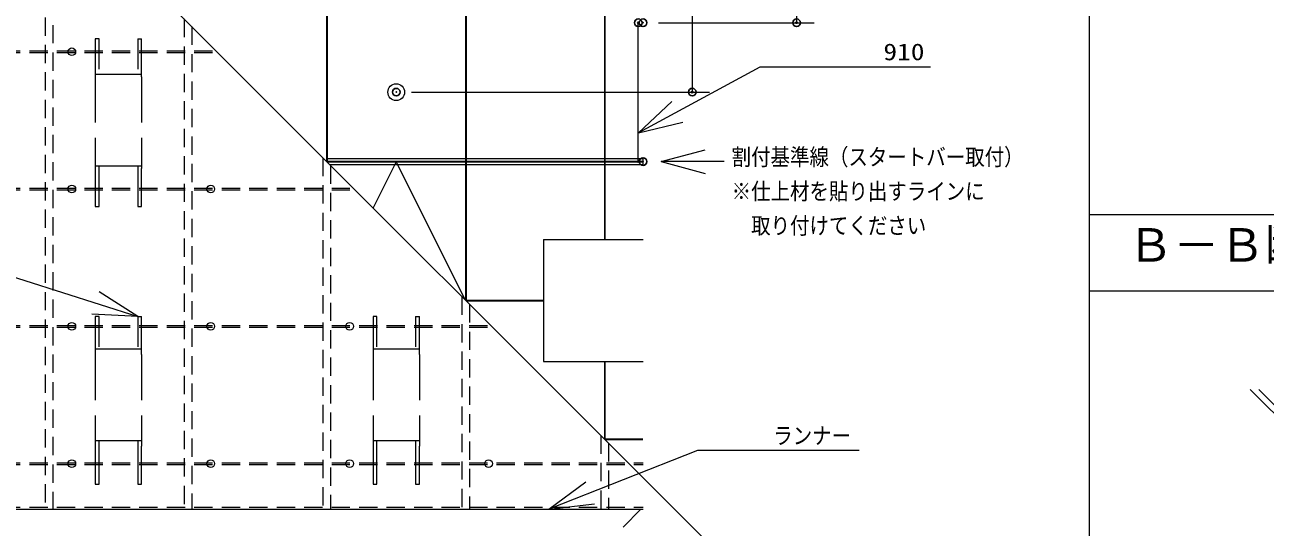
# Model space of a CAD drawing. Units: millimetres, scale not verified. Extents: x -869 to 897, y -284 to 297.
# Drawn here: x -765.4 to -602.9, y 98 to 163.8 of the extents above; entities that cross this region are included whole.
import ezdxf
from ezdxf.enums import TextEntityAlignment as Align

# ---------------------------------------------------------------- set-up
doc = ezdxf.new("R2010")
doc.units = ezdxf.units.MM
doc.header["$LTSCALE"] = 2
doc.header["$PDMODE"] = 32
doc.header["$PDSIZE"] = 1
for name, pattern in [('DASHED1', [1.8, 1.2, -0.6]), ('DASHED3', [4, 3, -1]), ('USER1', [50.8, 31.75, -6.35, 6.35, -6.35])]:
    doc.linetypes.add(name, pattern=pattern)
doc.layers.add('0-0_0', color=7, linetype='Continuous', lineweight=18)
doc.layers.add('1-D_S_図枠', color=7, linetype='Continuous', lineweight=18)
doc.layers.add('0-6_DEFPOINTS', color=7, linetype='Continuous')
doc.layers.add('1-A_S_躯体', color=7, linetype='Continuous')
doc.styles.add('ＭＳ ゴシック', font='')
doc.styles.get('ＭＳ ゴシック').set_extended_font_data('MS Gothic')

# ---------------------------------------------------------------- blocks, each defined once
blk = doc.blocks.new('_DOTSMALL')
at = {"layer": '0-0_0'}
blk.add_line((0.062, 0), (-0.062, 0), dxfattribs=at)
blk.add_circle((0, 0), 0.0625, dxfattribs=at)
blk = doc.blocks.new('D8')
at = {"layer": '0-0_0'}
for p, q in [((6382.732, 1486.03), (6421.789, 1486.03)), ((6419.503, 1486.03), (6419.503, 1449.63)), ((6382.732, 1449.63), (6421.789, 1449.63))]:
    blk.add_line(p, q, dxfattribs=at)
at = {"layer": '0-6_DEFPOINTS'}
for p in [(6380.732, 1486.03), (6380.732, 1449.63), (6419.503, 1449.63)]:
    blk.add_point(p, dxfattribs=at)
at = {"layer": '0-0_0', "xscale": 1.856, "yscale": 1.856}
for p, rotation in [((6419.503, 1486.03), 90), ((6419.503, 1449.63), 270)]:
    blk.add_blockref('_DOTSMALL', p, dxfattribs=dict(at, rotation=rotation))
at = {"layer": '0-0_0', "style": 'ＭＳ ゴシック'}
blk.add_text('1820', height=2.199, rotation=90, dxfattribs=at).set_placement((6418.503, 1464.83), align=Align.BOTTOM_LEFT)
blk = doc.blocks.new('D9')
at = {"layer": '0-0_0'}
blk.add_line((6412.441, 1440.53), (6412.441, 1458.73), dxfattribs=at)
at = {"layer": '0-6_DEFPOINTS'}
for p in [(6412.441, 1458.73), (6413.072, 1458.73), (6413.072, 1440.53)]:
    blk.add_point(p, dxfattribs=at)
at = {"layer": '0-0_0', "xscale": 1.856, "yscale": 1.856}
for p, rotation in [((6412.441, 1458.73), 90), ((6412.441, 1440.53), 270)]:
    blk.add_blockref('_DOTSMALL', p, dxfattribs=dict(at, rotation=rotation))
blk = doc.blocks.new('D28')
at = {"layer": '0-0_0'}
for p, q in [((6415.072, 1476.93), (6435.468, 1476.93)), ((6433.182, 1476.93), (6433.182, 1458.73)), ((6415.072, 1458.73), (6435.468, 1458.73))]:
    blk.add_line(p, q, dxfattribs=at)
at = {"layer": '0-6_DEFPOINTS'}
for p in [(6413.072, 1476.93), (6413.072, 1458.73), (6433.182, 1458.73)]:
    blk.add_point(p, dxfattribs=at)
at = {"layer": '0-0_0', "xscale": 1.856, "yscale": 1.856}
for p, rotation in [((6433.182, 1476.93), 90), ((6433.182, 1458.73), 270)]:
    blk.add_blockref('_DOTSMALL', p, dxfattribs=dict(at, rotation=rotation))
at = {"layer": '0-0_0', "style": 'ＭＳ ゴシック'}
blk.add_text('910', height=2.199, rotation=90, dxfattribs=at).set_placement((6432.182, 1465.58), align=Align.BOTTOM_LEFT)

msp = doc.modelspace()

# ---------------------------------------------------------------- linework, layer by layer
at = {"layer": '0-0_0', "color": 3}
for p, q in [((-667.193, 87.225), (-840.173, 260.205)), ((-725.908, 241.94), (-725.908, 145.94)), ((-725.828, 241.94), (-725.828, 145.86)), ((-707.708, 241.94), (-707.708, 127.74)), ((-707.628, 241.94), (-707.628, 127.66)), ((-689.508, 241.94), (-689.508, 135.7)), ((-689.428, 241.94), (-689.428, 135.7)), ((-725.868, 146.3), (-684.428, 146.3)), ((-725.908, 145.94), (-684.428, 145.94)), ((-725.828, 145.86), (-684.428, 145.86)), ((-716.768, 145.86), (-719.788, 139.82)), ((-707.708, 127.74), (-716.768, 145.86)), ((-697.468, 135.7), (-684.428, 135.7)), ((-707.708, 127.74), (-697.468, 127.74)), ((-707.628, 127.66), (-697.468, 127.66)), ((-689.508, 119.7), (-689.508, 109.54)), ((-689.428, 119.7), (-689.428, 109.46)), ((-689.508, 109.54), (-684.474, 109.54)), ((-689.428, 109.46), (-684.474, 109.46)), ((-826.028, 100.34), (-684.428, 100.34))]:
    msp.add_line(p, q, dxfattribs=at)
at = {"layer": '0-0_0', "linetype": 'USER1'}
for p, q in [((-725.868, 241.94), (-725.868, 145.9)), ((-707.668, 241.94), (-707.668, 127.7)), ((-689.468, 241.94), (-689.468, 135.7)), ((-707.668, 127.7), (-697.468, 127.7)), ((-689.468, 119.7), (-689.468, 109.5)), ((-689.468, 109.5), (-684.474, 109.5))]:
    msp.add_line(p, q, dxfattribs=at)
at = {"layer": '0-0_0', "color": 4, "linetype": 'DASHED1'}
for p, q in [((-762.768, 182.8), (-762.768, 100.34)), ((-761.768, 181.8), (-761.768, 100.34)), ((-744.568, 164.6), (-744.568, 100.34)), ((-743.568, 163.6), (-743.568, 100.34)), ((-726.368, 146.4), (-726.368, 100.34)), ((-725.368, 145.4), (-725.368, 100.34)), ((-708.168, 128.2), (-708.168, 100.34)), ((-707.168, 127.2), (-707.168, 100.34)), ((-689.968, 110), (-689.968, 100.34)), ((-688.968, 109), (-688.968, 100.34))]:
    msp.add_line(p, q, dxfattribs=at)
at = {"layer": '0-0_0', "linetype": 'DASHED3'}
for p, q in [((-756.198, 162), (-756.198, 157)), ((-755.698, 162), (-756.198, 162)), ((-755.698, 158), (-755.698, 162)), ((-750.638, 162), (-750.638, 158)), ((-750.638, 162), (-750.138, 162)), ((-750.138, 157), (-750.138, 162)), ((-750.138, 157.3), (-756.198, 157.3)), ((-756.198, 157), (-756.198, 145)), ((-750.138, 157), (-750.138, 145)), ((-750.138, 145.3), (-756.198, 145.3)), ((-755.698, 140), (-755.698, 145.3)), ((-750.638, 145.3), (-750.638, 140)), ((-750.138, 140), (-750.138, 145)), ((-750.638, 140), (-750.138, 140)), ((-750.638, 125.6), (-750.638, 121.6)), ((-750.638, 125.6), (-750.138, 125.6)), ((-750.138, 120.6), (-750.138, 125.6)), ((-719.798, 125.6), (-719.798, 120.6)), ((-719.298, 125.6), (-719.798, 125.6)), ((-719.298, 121.6), (-719.298, 125.6)), ((-714.238, 125.6), (-714.238, 121.6)), ((-714.238, 125.6), (-713.738, 125.6)), ((-713.738, 120.6), (-713.738, 125.6)), ((-750.138, 121.3), (-756.198, 121.3)), ((-756.198, 120.6), (-756.198, 108.6)), ((-750.138, 120.6), (-750.138, 108.6)), ((-713.738, 121.3), (-719.798, 121.3)), ((-719.798, 120.6), (-719.798, 108.6)), ((-713.738, 120.6), (-713.738, 108.6)), ((-750.138, 109.3), (-756.198, 109.3)), ((-713.738, 109.3), (-719.798, 109.3)), ((-719.298, 103.6), (-719.298, 109.3)), ((-714.238, 109.3), (-714.238, 103.6)), ((-756.198, 108.6), (-756.198, 103.6)), ((-750.138, 103.6), (-750.138, 108.6)), ((-719.798, 108.6), (-719.798, 103.6)), ((-713.738, 103.6), (-713.738, 108.6)), ((-719.798, 103.6), (-719.298, 103.6)), ((-714.238, 103.6), (-713.738, 103.6))]:
    msp.add_line(p, q, dxfattribs=at)
at = {"layer": '0-0_0', "linetype": 'DASHED1'}
for p, q in [((-826.028, 160.42), (-740.388, 160.42)), ((-826.028, 160.18), (-740.148, 160.18)), ((-826.028, 142.42), (-722.388, 142.42)), ((-826.028, 142.18), (-722.148, 142.18)), ((-826.028, 124.42), (-704.388, 124.42)), ((-826.028, 124.18), (-704.148, 124.18)), ((-826.028, 106.42), (-684.428, 106.42)), ((-826.028, 106.18), (-684.428, 106.18)), ((-826.028, 100.58), (-684.428, 100.58))]:
    msp.add_line(p, q, dxfattribs=at)
at = {"layer": '0-0_0'}
for p, q in [((-685.044, 149.661), (-679.207, 151.052)), ((-682.083, 145.9), (-676.288, 144.347)), ((-750.638, 125.6), (-755.688, 128.84)), ((-696.764, 100.35), (-690.803, 101.032)), ((-684.706, 100.34), (-687.053, 97.993))]:
    msp.add_line(p, q, dxfattribs=at)
for points in [[(-646.77, 158.262), (-669.138, 158.262), (-685.044, 149.661), (-680.685, 153.784)], [(-673.816, 145.9), (-682.083, 145.9), (-676.288, 147.453)], [(-777.722, 131.897), (-770.387, 131.897), (-750.638, 125.6), (-756.631, 125.881)], [(-656.123, 108.02), (-677.314, 108.02), (-696.764, 100.35), (-691.942, 103.921)]]:
    msp.add_lwpolyline(points, dxfattribs=at)
at = {"layer": '0-0_0', "color": 3}
for points in [[(-725.468, 145.5), (-684.428, 145.5), (-684.428, 146.3)], [(-697.468, 135.7), (-697.468, 119.7), (-684.428, 119.7)]]:
    msp.add_lwpolyline(points, dxfattribs=at)
at = {"layer": '0-0_0', "linetype": 'DASHED3'}
for points in [[(-756.198, 145), (-756.198, 140), (-755.698, 140)], [(-755.698, 121.6), (-755.698, 125.6), (-756.198, 125.6), (-756.198, 120.6)], [(-756.198, 103.6), (-755.698, 103.6), (-755.698, 109.3)], [(-750.638, 109.3), (-750.638, 103.6), (-750.138, 103.6)]]:
    msp.add_lwpolyline(points, dxfattribs=at)
at = {"layer": '0-0_0', "color": 3}
for centre, radius in [((-759.268, 160.3), 0.5), ((-716.768, 155), 1.1), ((-759.268, 142.3), 0.5), ((-741.068, 142.3), 0.5), ((-759.268, 124.3), 0.5), ((-741.068, 124.3), 0.5), ((-722.868, 124.3), 0.5), ((-759.268, 106.3), 0.5), ((-741.068, 106.3), 0.5), ((-722.868, 106.3), 0.5), ((-704.668, 106.3), 0.5)]:
    msp.add_circle(centre, radius, dxfattribs=at)
at = {"layer": '1-A_S_躯体'}
for p, q in [((-604.887, 116.035), (-598.887, 110.035)), ((-603.756, 116.035), (-597.756, 110.035))]:
    msp.add_line(p, q, dxfattribs=at)
at = {"layer": '1-D_S_図枠'}
for p, q in [((-625.959, -5), (-625.959, 282.9)), ((-625.959, -5), (-625.959, 282.9)), ((-625.959, 138.95), (-270.519, 138.95)), ((-625.959, 128.95), (-270.519, 128.95))]:
    msp.add_line(p, q, dxfattribs=at)

# ---------------------------------------------------------------- block references
at = {"layer": '0-0_0'}
for name in ['D8', 'D28', 'D9']:
    msp.add_blockref(name, (-7097.5, -1294.63), dxfattribs=at)

# ---------------------------------------------------------------- texts
at = {"layer": '0-0_0', "style": 'ＭＳ ゴシック'}
for s, width, p in [('910', 1.2, (-652.95, 158.521)), ('割付基準線（スタートバー取付）', 0.85, (-672.83, 144.744)), ('※仕上材を貼り出すラインに', 0.85, (-672.83, 140.244)), ('\u3000取り付けてください', 0.85, (-672.83, 135.744)), ('ランナー', 0.85, (-667.38, 108.204))]:
    msp.add_text(s, height=2.199, dxfattribs=dict(at, width=width)).set_placement(p, align=Align.BOTTOM_LEFT)
at = {"layer": '1-D_S_図枠', "style": 'ＭＳ ゴシック'}
msp.add_text('Ｂ－Ｂ断面図', height=4.399, dxfattribs=at).set_placement((-620.959, 131.45), align=Align.BOTTOM_LEFT)

doc.saveas('drawing.dxf')
